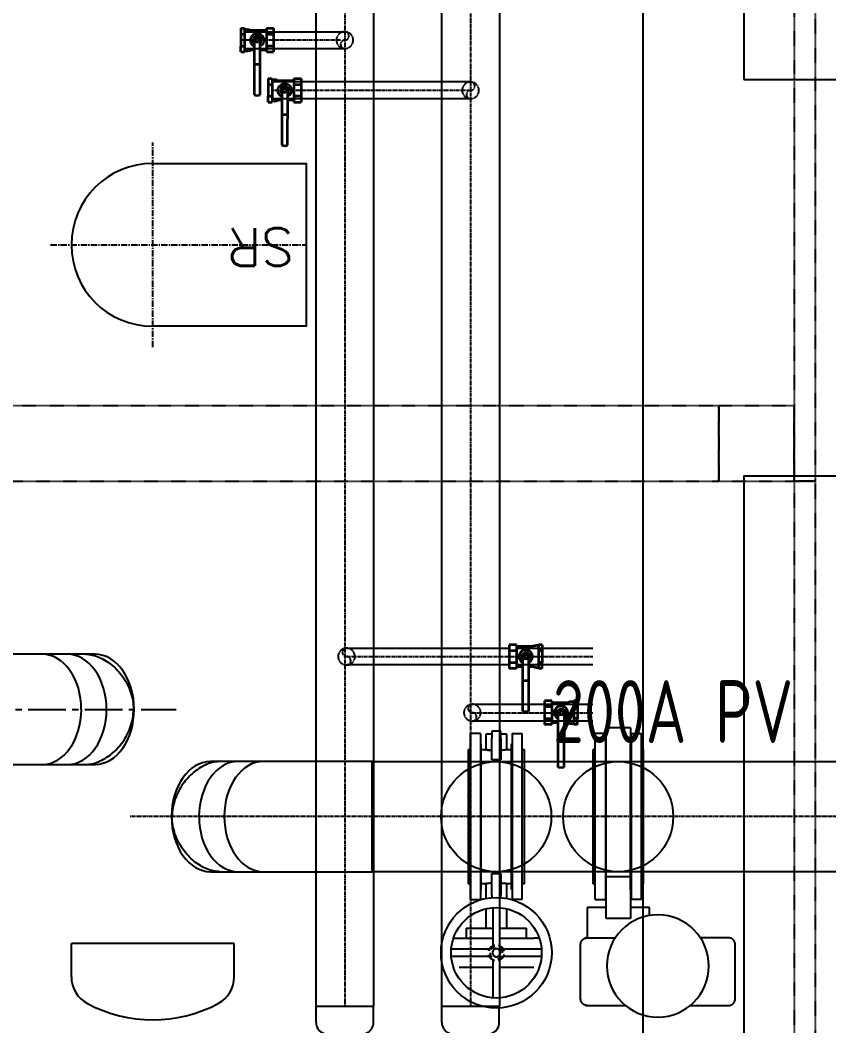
# Model space of a CAD drawing. Extents: x -76427 to 292734, y -42117 to 131250.
# Drawn here: x 10061 to 11669, y 2201 to 4201 of the extents above; entities that cross this region are included whole.
import ezdxf

# ---------------------------------------------------------------- set-up
doc = ezdxf.new("R2010")
doc.units = 0
doc.header["$LTSCALE"] = 10
for name, pattern in [('XFM7P10PV$0$CENTER', [2, 1.25, -0.25, 0.25, -0.25]), ('XFM7P10PV$0$CENTER2', [1.125, 0.75, -0.125, 0.125, -0.125]), ('XFM7P10PV$0$Dashed', [2, 1, -1]), ('XFM7P10PV-200K$0$CENTER2', [1.125, 0.75, -0.125, 0.125, -0.125])]:
    doc.linetypes.add(name, pattern=pattern)
for name, color, linetype in [('XFM7P10PV$0$SUPPORT', 252, 'XFM7P10PV$0$Dashed'), ('XFM7P10PV$0$U-PCW-TXT', 252, 'Continuous'), ('XFM7P10PV$0$U-PV-CH-CENTER', 252, 'XFM7P10PV$0$CENTER2'), ('XFM7P10PV$0$U-PV-CHR', 252, 'Continuous'), ('XFM7P10PV$0$U-PV-CHS', 252, 'Continuous'), ('XFM7P10PV$0$U-PV-PIPE-CENTER', 252, 'XFM7P10PV$0$CENTER2'), ('XFM7P10PV$0$U-PV-PIPE-SUS', 252, 'Continuous'), ('XFM7P10PV-200K$0$U-PV-PIPE-CENTER', 1, 'XFM7P10PV-200K$0$CENTER2'), ('XFM7P10PV-200K$0$U-PV-PIPE-SUS', 200, 'Continuous'), ('XFM7Q10PV-200K$0$PV-EQ(200K)', 22, 'Continuous')]:
    doc.layers.add(name, color=color, linetype=linetype)
doc.styles.add('XFM7P10PV$0$aa-txt', font='isocp.shx', dxfattribs={"bigfont": 'chineset'})
doc.styles.add('XFM7P10PV$0$STANDARD', font='SIMPLEX', dxfattribs={"bigfont": 'BIGFONT'})

# ---------------------------------------------------------------- blocks, each defined once
blk = doc.blocks.new('XFM7Q10PV-200K')
at = {"layer": 'XFM7Q10PV-200K$0$PV-EQ(200K)', "color": 7}
blk.add_lwpolyline([(11300, 6709.4), (14950, 6709.4), (14950, 667.6), (11300, 667.6)], close=True, dxfattribs=at)
at = {"layer": 'XFM7Q10PV-200K$0$PV-EQ(200K)'}
for points in [[(11500, 4082.4), (14750, 4082.4), (14750, 6332.4), (11500, 6332.4)], [(11500, 1043.9), (14750, 1043.9), (14750, 3293.9), (11500, 3293.9)]]:
    blk.add_lwpolyline(points, close=True, dxfattribs=at)
blk = doc.blocks.new('XFM7P10PV-200K$0$法蘭 - JIS 10K - 標準-V28-CHECK - FB2')
for p, q in [((21.6, 165), (1.6, 165)), ((1.6, -165), (1.6, 165)), ((21.6, 165), (21.6, -165)), ((1.6, 145), (0, 145)), ((0, 145), (0, -145)), ((25.6, 133.7), (21.6, 133.7)), ((25.6, 133.7), (25.6, -133.7)), ((21.6, -133.7), (25.6, -133.7)), ((0, -145), (1.6, -145)), ((1.6, -165), (21.6, -165))]:
    blk.add_line(p, q)
blk = doc.blocks.new('XFM7P10PV-200K')
at = {"layer": 'XFM7P10PV-200K$0$U-PV-PIPE-CENTER'}
blk.add_line((13035, 2616.9), (10278.8, 2616.9), dxfattribs=at)
at = {"layer": 'XFM7P10PV-200K$0$U-PV-PIPE-SUS'}
for p, q in [((11274.5, 2793.4, 0), (11226.2, 2793.4, 0)), ((11226.2, 2497.7, 0), (11226.2, 2793.4, 0)), ((11274.5, 2793.4, 0), (11274.5, 2497.7, 0)), ((11063.5, 2726.4), (12815.6, 2726.4, 0)), ((12815.6, 2507.3, 0), (11063.5, 2507.3)), ((11226.2, 2414.5, 0), (11226.2, 2497.7, 0)), ((11226.2, 2497.7, 0), (11274.5, 2497.7, 0)), ((11274.5, 2497.7, 0), (11274.5, 2414.5, 0)), ((11226.2, 2436.1, 0), (11188.1, 2436.1, 0)), ((11188.1, 2436.1, 0), (11188.1, 2375.9, 0)), ((11312.6, 2436.1, 0), (11274.5, 2436.1, 0)), ((11312.6, 2419.2, 0), (11312.6, 2436.1, 0)), ((11274.5, 2414.5, 0), (11226.2, 2414.5, 0)), ((11175.4, 2254.2, 0), (11175.4, 2363.2, 0)), ((11188.1, 2375.9, 0), (11245.1, 2375.9, 0)), ((11469.7, 2375.9, 0), (11412.8, 2375.9, 0)), ((11482.4, 2254.2, 0), (11482.4, 2363.2, 0)), ((11188.1, 2241.5, 0), (11265.8, 2241.5, 0)), ((11392.1, 2241.5, 0), (11469.7, 2241.5, 0))]:
    blk.add_line(p, q, dxfattribs=at)
at = {"layer": 'XFM7P10PV-200K$0$U-PV-PIPE-SUS', "color": 8}
blk.add_circle((11250, 2616.9, 0), 109.5, dxfattribs=at)
at = {"layer": 'XFM7P10PV-200K$0$U-PV-PIPE-SUS'}
for start, end in [(0, 180), (180, 0)]:
    blk.add_arc((11328.9, 2319.9, 0), 101.5, start, end, dxfattribs=at)
for points, knots in [([(11175.4, 2363.2, 0), (11175.4, 2364.3, 0), (11175.6, 2365.9, 0), (11176.4, 2368.1, 0), (11177.1, 2369.5, 0), (11177.9, 2370.7, 0), (11178.6, 2371.6, 0), (11179.3, 2372.4, 0), (11180.4, 2373.3, 0), (11181.5, 2374.1, 0), (11182.5, 2374.6, 0), (11183.5, 2375, 0), (11185.4, 2375.7, 0), (11187, 2375.9, 0), (11188.1, 2375.9, 0)], [0, 0, 0, 0, 0.166667, 0.25, 0.333333, 0.416667, 0.458333, 0.5, 0.583333, 0.666667, 0.708333, 0.75, 0.833333, 1, 1, 1, 1]), ([(11482.4, 2363.2, 0), (11482.4, 2364.3, 0), (11482.2, 2365.9, 0), (11481.5, 2368.1, 0), (11480.8, 2369.5, 0), (11480, 2370.7, 0), (11479.3, 2371.6, 0), (11478.5, 2372.4, 0), (11477.5, 2373.3, 0), (11476.3, 2374.1, 0), (11475.4, 2374.6, 0), (11474.3, 2375, 0), (11472.5, 2375.7, 0), (11470.9, 2375.9, 0), (11469.7, 2375.9, 0)], [0, 0, 0, 0, 0.166667, 0.25, 0.333333, 0.416667, 0.458333, 0.5, 0.583333, 0.666667, 0.708333, 0.75, 0.833333, 1, 1, 1, 1]), ([(11188.1, 2241.5, 0), (11187, 2241.5, 0), (11185.4, 2241.7, 0), (11183.3, 2242.4, 0), (11182, 2243, 0), (11181.1, 2243.6, 0), (11180.2, 2244.3, 0), (11179.3, 2245, 0), (11178.6, 2245.8, 0), (11177.9, 2246.7, 0), (11177.1, 2247.8, 0), (11176.4, 2249.3, 0), (11175.6, 2251.4, 0), (11175.4, 2253.1, 0), (11175.4, 2254.2, 0)], [0, 0, 0, 0, 0.166667, 0.25, 0.333333, 0.375, 0.416667, 0.5, 0.541667, 0.583333, 0.666667, 0.75, 0.833333, 1, 1, 1, 1]), ([(11469.7, 2241.5, 0), (11470.9, 2241.5, 0), (11472.5, 2241.7, 0), (11474.6, 2242.4, 0), (11475.9, 2243, 0), (11476.8, 2243.6, 0), (11477.7, 2244.3, 0), (11478.5, 2245, 0), (11479.3, 2245.8, 0), (11480, 2246.7, 0), (11480.8, 2247.8, 0), (11481.5, 2249.3, 0), (11482.2, 2251.4, 0), (11482.4, 2253.1, 0), (11482.4, 2254.2, 0)], [0, 0, 0, 0, 0.166667, 0.25, 0.333333, 0.375, 0.416667, 0.5, 0.541667, 0.583333, 0.666667, 0.75, 0.833333, 1, 1, 1, 1])]:
    blk.add_open_spline(points, degree=3, knots=knots, dxfattribs=at)
for points in [[(11188.1, 2375.9, 0), (11187, 2375.9, 0), (11185.9, 2375.7, 0), (11184.8, 2375.4, 0)], [(11473, 2375.4, 0), (11471.9, 2375.7, 0), (11470.8, 2375.9, 0), (11469.7, 2375.9, 0)], [(11184.8, 2241.9, 0), (11185.9, 2241.6, 0), (11187, 2241.5, 0), (11188.1, 2241.5, 0)], [(11469.7, 2241.5, 0), (11470.8, 2241.5, 0), (11471.9, 2241.6, 0), (11473, 2241.9, 0)]]:
    blk.add_open_spline(points, degree=3, dxfattribs=at)
at = {"layer": 'XFM7P10PV-200K$0$U-PV-PIPE-SUS', "rotation": 180}
blk.add_blockref('XFM7P10PV-200K$0$法蘭 - JIS 10K - 標準-V28-CHECK - FB2', (11226.2, 2616.9, 0), dxfattribs=at)
at = {"layer": 'XFM7P10PV-200K$0$U-PV-PIPE-SUS', "xscale": -1, "rotation": 180}
blk.add_blockref('XFM7P10PV-200K$0$法蘭 - JIS 10K - 標準-V28-CHECK - FB2', (11274.5, 2616.9, 0), dxfattribs=at)
blk = doc.blocks.new('XFM7P10PV$0$LB2-PV-RD')
at = {"layer": 'XFM7P10PV$0$U-PV-PIPE-CENTER'}
blk.add_line((200.86, -46.59), (58.95, -46.59, 0), dxfattribs=at)
at = {"layer": 'XFM7P10PV$0$U-PV-PIPE-SUS'}
for p, q in [((76.91, -35.64, 0), (75.03, -35.64, 0)), ((80.5, -35.64, 0), (76.91, -35.64, 0)), ((85.52, -35.63, 0), (80.5, -35.63, 0)), ((107.2, -35.63, 0), (85.52, -35.63, 0)), ((75.03, -57.54, 0), (76.91, -57.54, 0)), ((76.91, -57.54, 0), (80.5, -57.54, 0)), ((80.5, -57.54, 0), (85.52, -57.54, 0)), ((85.52, -57.54, 0), (107.2, -57.54, 0))]:
    blk.add_line(p, q, dxfattribs=at)
for centre, major_axis, start_param, end_param in [((75.03, -46.59, 0), (0, 10.95), 0, 1.570796), ((80.5, -46.59, 0), (0, 10.96), 0, 1.570796), ((85.52, -46.59, 0), (0, 10.96), 0, 1.570796), ((75.03, -46.59, 0), (0, 10.95), 1.570796, 3.141593), ((80.5, -46.59, 0), (0, 10.95), 1.570796, 3.141593), ((85.52, -46.59, 0), (0, 10.95), 1.570796, 3.141593)]:
    blk.add_ellipse(centre, major_axis=major_axis, ratio=0.707107, start_param=start_param, end_param=end_param, dxfattribs=at)
blk.add_open_spline([(76.91, -35.64, 0), (76.5, -35.64, 0), (75.65, -35.73, 0), (74.33, -36.14, 0), (73.01, -36.81, 0), (71.74, -37.71, 0), (70.55, -38.82, 0), (69.5, -40.11, 0), (68.61, -41.57, 0), (67.93, -43.16, 0), (67.51, -44.85, 0), (67.41, -46, 0), (67.41, -46.59, 0)], degree=3, dxfattribs=at)
blk.add_open_spline([(76.91, -57.54, 0), (76.5, -57.54, 0), (75.65, -57.44, 0), (74.33, -57.03, 0), (73.01, -56.37, 0), (71.74, -55.46, 0), (70.55, -54.36, 0), (69.67, -53.28, 0), (69.05, -52.33, 0), (68.5, -51.34, 0), (67.93, -50.02, 0), (67.51, -48.33, 0), (67.41, -47.17, 0), (67.41, -46.59, 0)], degree=3, knots=[0, 0, 0, 0, 0.1, 0.2, 0.3, 0.4, 0.5, 0.6, 0.65, 0.7, 0.8, 0.9, 1, 1, 1, 1], dxfattribs=at)
blk = doc.blocks.new('XFM7P10PV$0$法蘭 - JIS 10K - 標準-V28-CHECK - FB2')
for p, q in [((21.6, 165), (1.6, 165)), ((1.6, -165), (1.6, 165)), ((21.6, 165), (21.6, -165)), ((1.6, 145), (0, 145)), ((0, 145), (0, -145)), ((25.6, 133.7), (21.6, 133.7)), ((25.6, 133.7), (25.6, -133.7)), ((21.6, -133.7), (25.6, -133.7)), ((0, -145), (1.6, -145)), ((1.6, -165), (21.6, -165))]:
    blk.add_line(p, q)
blk = doc.blocks.new('XFM7P10PV$0$A$C34b3aeec')
at = {"layer": 'XFM7P10PV$0$U-PV-PIPE-CENTER'}
blk.add_line((219.4, 0), (-2536.8, 0), dxfattribs=at)
at = {"layer": 'XFM7P10PV$0$U-PV-PIPE-SUS'}
for p, q in [((-1828.7, 164), (-1828.7, 133)), ((-1816.7, 164), (-1828.7, 164)), ((-1798.7, 170), (-1816.7, 170)), ((-1816.7, 170), (-1816.7, 156)), ((-1798.7, 156), (-1798.7, 170)), ((-1786.7, 164), (-1798.7, 164)), ((-1786.7, 133), (-1786.7, 164)), ((-1541.1, 176.5, 0), (-1589.4, 176.5, 0)), ((-1589.4, -119.2, 0), (-1589.4, 176.5, 0)), ((-1541.1, 176.5, 0), (-1541.1, -119.2, 0)), ((-1816.7, 113.1), (-1816.7, 156)), ((-1798.7, 156), (-1798.7, 113.1)), ((-1828.7, 133), (-1837.7, 133)), ((-1837.7, -133), (-1837.7, 133)), ((-1777.7, 133), (-1786.7, 133)), ((-1777.7, 133), (-1777.7, -133)), ((-2357.2, 109.5), (-2376, 109.5)), ((-2321.3, 109.5), (-2357.2, 109.5)), ((-2271.1, 109.5), (-2321.3, 109.5)), ((-2054.3, 109.5), (-2271.1, 109.5)), ((-2054.3, -109.6), (-2054.3, 109.5)), ((-2054.3, 109.5), (0, 109.5, 0)), ((-1798.7, 113.1), (-1816.7, 113.1)), ((-2376, -109.5), (-2357.2, -109.5)), ((-2357.2, -109.5), (-2321.3, -109.5)), ((-2321.3, -109.6), (-2271.1, -109.6)), ((-2271.1, -109.6), (-2054.3, -109.6)), ((0, -109.6, 0), (-2054.3, -109.6)), ((-1816.7, -113.1), (-1798.7, -113.1)), ((-1816.7, -156), (-1816.7, -113.1)), ((-1798.7, -113.1), (-1798.7, -156)), ((-1589.4, -202.4, 0), (-1589.4, -119.2, 0)), ((-1589.4, -119.2, 0), (-1541.1, -119.2, 0)), ((-1541.1, -119.2, 0), (-1541.1, -202.4, 0)), ((-1837.7, -133), (-1828.7, -133)), ((-1828.7, -133), (-1828.7, -162.8)), ((-1786.7, -133), (-1777.7, -133)), ((-1786.7, -162.8), (-1786.7, -133)), ((-1816.7, -156), (-1816.7, -161.1)), ((-1798.7, -161.1), (-1798.7, -156)), ((-1828.7, -183.2), (-1828.7, -222)), ((-1814.7, -181), (-1814.7, -256.6)), ((-1800.7, -256.6), (-1800.7, -181)), ((-1786.7, -222), (-1786.7, -183.2)), ((-1589.4, -180.8, 0), (-1627.5, -180.8, 0)), ((-1627.5, -180.8, 0), (-1627.5, -241, 0)), ((-1503, -180.8, 0), (-1541.1, -180.8, 0)), ((-1503, -197.6, 0), (-1503, -180.8, 0)), ((-1541.1, -202.4, 0), (-1589.4, -202.4, 0)), ((-1867.5, -222), (-1867.5, -241.5)), ((-1867.5, -222), (-1814.7, -222)), ((-1800.7, -222), (-1747.8, -222)), ((-1747.8, -241.5), (-1747.8, -222)), ((-1892.8, -241.5), (-1814.6, -241.5)), ((-1800.7, -241.5), (-1733.4, -241.5)), ((-1722.6, -241.5), (-1733.4, -241.5)), ((-1640.2, -362.7, 0), (-1640.2, -253.7, 0)), ((-1627.5, -241, 0), (-1570.5, -241, 0)), ((-1345.9, -241, 0), (-1402.8, -241, 0)), ((-1333.2, -362.7, 0), (-1333.2, -253.7, 0)), ((-1821.8, -263.7), (-1897.4, -263.7)), ((-1897.4, -277.7), (-1821.8, -277.7)), ((-1815.5, -270), (-1815.6, -270.4)), ((-1815.6, -270.4), (-1815.6, -270.7)), ((-1815.6, -270.7), (-1815.6, -271)), ((-1815.6, -271), (-1815.5, -271.3)), ((-1815.4, -269.4), (-1815.5, -269.7)), ((-1815.5, -269.7), (-1815.5, -270)), ((-1815.5, -271.3), (-1815.5, -271.6)), ((-1815.5, -271.6), (-1815.5, -271.9)), ((-1815.5, -271.9), (-1815.4, -272.2)), ((-1815.3, -268.8), (-1815.4, -269.1)), ((-1815.4, -269.1), (-1815.4, -269.4)), ((-1815.4, -272.2), (-1815.4, -272.5)), ((-1815.4, -272.5), (-1815.3, -272.8)), ((-1815.2, -268.5), (-1815.3, -268.8)), ((-1815.3, -272.8), (-1815.2, -273.1)), ((-1815.1, -268.2), (-1815.2, -268.5)), ((-1815.2, -273.1), (-1815.1, -273.4)), ((-1815, -267.9), (-1815.1, -268.2)), ((-1815.1, -273.4), (-1815, -273.7)), ((-1814.9, -267.6), (-1815, -267.9)), ((-1815, -273.7), (-1814.8, -274)), ((-1814.8, -267.3), (-1814.9, -267.6)), ((-1814.6, -267), (-1814.8, -267.3)), ((-1814.8, -274), (-1814.7, -274.3)), ((-1814.7, -274.3), (-1814.6, -274.6)), ((-1814.5, -266.8), (-1814.6, -267)), ((-1814.6, -274.6), (-1814.4, -274.9)), ((-1814.3, -266.5), (-1814.5, -266.8)), ((-1814.4, -274.9), (-1814.2, -275.1)), ((-1814.1, -266.2), (-1814.3, -266.5)), ((-1814.2, -275.1), (-1814.1, -275.4)), ((-1814, -266), (-1814.1, -266.2)), ((-1814.1, -275.4), (-1813.9, -275.6)), ((-1813.8, -265.7), (-1814, -266)), ((-1813.9, -275.6), (-1813.7, -275.9)), ((-1813.5, -265.5), (-1813.8, -265.7)), ((-1813.7, -275.9), (-1813.5, -276.1)), ((-1813.3, -265.3), (-1813.5, -265.5)), ((-1813.5, -276.1), (-1813.2, -276.3)), ((-1813.1, -265), (-1813.3, -265.3)), ((-1813.2, -276.3), (-1813, -276.6)), ((-1812.9, -264.8), (-1813.1, -265)), ((-1813, -276.6), (-1812.8, -276.8)), ((-1812.6, -264.6), (-1812.9, -264.8)), ((-1812.8, -276.8), (-1812.5, -277)), ((-1812.4, -264.4), (-1812.6, -264.6)), ((-1812.5, -277), (-1812.3, -277.2)), ((-1812.1, -264.3), (-1812.4, -264.4)), ((-1812.3, -277.2), (-1812, -277.3)), ((-1811.9, -264.1), (-1812.1, -264.3)), ((-1812, -277.3), (-1811.7, -277.5)), ((-1811.6, -263.9), (-1811.9, -264.1)), ((-1811.7, -277.5), (-1811.5, -277.7)), ((-1811.3, -263.8), (-1811.6, -263.9)), ((-1811.5, -277.7), (-1811.2, -277.8)), ((-1811, -263.6), (-1811.3, -263.8)), ((-1811.2, -277.8), (-1810.9, -277.9)), ((-1810.8, -263.5), (-1811, -263.6)), ((-1810.9, -277.9), (-1810.6, -278.1)), ((-1810.5, -263.4), (-1810.8, -263.5)), ((-1810.6, -278.1), (-1810.3, -278.2)), ((-1810.2, -263.3), (-1810.5, -263.4)), ((-1810.3, -278.2), (-1810, -278.3)), ((-1809.9, -263.2), (-1810.2, -263.3)), ((-1810, -278.3), (-1809.7, -278.4)), ((-1809.6, -263.1), (-1809.9, -263.2)), ((-1809.7, -278.4), (-1809.4, -278.4)), ((-1809.3, -263), (-1809.6, -263.1)), ((-1809.4, -278.4), (-1809.1, -278.5)), ((-1808.9, -263), (-1809.3, -263)), ((-1809.1, -278.5), (-1808.8, -278.5)), ((-1808.6, -262.9), (-1808.9, -263)), ((-1808.8, -278.5), (-1808.5, -278.6)), ((-1808.3, -262.9), (-1808.6, -262.9)), ((-1808.5, -278.6), (-1808.2, -278.6)), ((-1808, -262.9), (-1808.3, -262.9)), ((-1808.2, -278.6), (-1807.9, -278.6)), ((-1807.7, -262.9), (-1808, -262.9)), ((-1807.9, -278.6), (-1807.7, -278.6)), ((-1807.5, -262.9), (-1807.7, -262.9)), ((-1807.7, -278.6), (-1807.4, -278.6)), ((-1807.2, -262.9), (-1807.5, -262.9)), ((-1807.4, -278.6), (-1807.1, -278.6)), ((-1806.9, -262.9), (-1807.2, -262.9)), ((-1807.1, -278.6), (-1806.7, -278.6)), ((-1806.6, -263), (-1806.9, -262.9)), ((-1806.7, -278.6), (-1806.4, -278.5)), ((-1806.3, -263), (-1806.6, -263)), ((-1806.4, -278.5), (-1806.1, -278.5)), ((-1806, -263.1), (-1806.3, -263)), ((-1806.1, -278.5), (-1805.8, -278.4)), ((-1805.6, -263.1), (-1806, -263.1)), ((-1805.8, -278.4), (-1805.5, -278.3)), ((-1805.3, -263.2), (-1805.6, -263.1)), ((-1805.5, -278.3), (-1805.2, -278.2)), ((-1805, -263.3), (-1805.3, -263.2)), ((-1805.2, -278.2), (-1804.9, -278.1)), ((-1804.8, -263.4), (-1805, -263.3)), ((-1804.9, -278.1), (-1804.6, -278)), ((-1804.5, -263.6), (-1804.8, -263.4)), ((-1804.6, -278), (-1804.3, -277.9)), ((-1804.2, -263.7), (-1804.5, -263.6)), ((-1804.3, -277.9), (-1804, -277.7)), ((-1803.9, -263.8), (-1804.2, -263.7)), ((-1804, -277.7), (-1803.8, -277.6)), ((-1803.6, -264), (-1803.9, -263.8)), ((-1803.8, -277.6), (-1803.5, -277.4)), ((-1803.4, -264.2), (-1803.6, -264)), ((-1803.5, -277.4), (-1803.2, -277.2)), ((-1803.1, -264.3), (-1803.4, -264.2)), ((-1803.2, -277.2), (-1803, -277.1)), ((-1802.8, -264.5), (-1803.1, -264.3)), ((-1803, -277.1), (-1802.7, -276.9)), ((-1802.6, -264.7), (-1802.8, -264.5)), ((-1802.7, -276.9), (-1802.5, -276.7)), ((-1802.4, -264.9), (-1802.6, -264.7)), ((-1802.5, -276.7), (-1802.3, -276.5)), ((-1802.1, -265.2), (-1802.4, -264.9)), ((-1802.3, -276.5), (-1802, -276.2)), ((-1801.9, -265.4), (-1802.1, -265.2)), ((-1802, -276.2), (-1801.8, -276)), ((-1801.7, -265.6), (-1801.9, -265.4)), ((-1801.8, -276), (-1801.6, -275.8)), ((-1801.5, -265.9), (-1801.7, -265.6)), ((-1801.6, -275.8), (-1801.4, -275.5)), ((-1801.3, -266.1), (-1801.5, -265.9)), ((-1801.4, -275.5), (-1801.2, -275.3)), ((-1801.1, -266.4), (-1801.3, -266.1)), ((-1801.2, -275.3), (-1801.1, -275)), ((-1801, -266.6), (-1801.1, -266.4)), ((-1801.1, -275), (-1800.9, -274.7)), ((-1800.8, -266.9), (-1801, -266.6)), ((-1800.9, -274.7), (-1800.7, -274.5)), ((-1800.7, -267.2), (-1800.8, -266.9)), ((-1800.5, -267.5), (-1800.7, -267.2)), ((-1800.7, -274.5), (-1800.6, -274.2)), ((-1800.6, -274.2), (-1800.5, -273.9)), ((-1800.4, -267.8), (-1800.5, -267.5)), ((-1800.5, -273.9), (-1800.3, -273.6)), ((-1800.3, -268.1), (-1800.4, -267.8)), ((-1800.2, -268.4), (-1800.3, -268.1)), ((-1800.3, -273.6), (-1800.2, -273.3)), ((-1800.1, -268.7), (-1800.2, -268.4)), ((-1800.2, -273.3), (-1800.1, -273)), ((-1800, -269), (-1800.1, -268.7)), ((-1800.1, -272.7), (-1800, -272.4)), ((-1800.1, -273), (-1800.1, -272.7)), ((-1800, -269.3), (-1800, -269)), ((-1799.9, -269.6), (-1800, -269.3)), ((-1800, -272.4), (-1799.9, -272.1)), ((-1799.9, -269.9), (-1799.9, -269.6)), ((-1799.8, -270.2), (-1799.9, -269.9)), ((-1799.9, -271.8), (-1799.8, -271.5)), ((-1799.9, -272.1), (-1799.9, -271.8)), ((-1799.8, -270.5), (-1799.8, -270.2)), ((-1799.8, -270.8), (-1799.8, -270.5)), ((-1799.8, -271.1), (-1799.8, -270.8)), ((-1799.8, -271.5), (-1799.8, -271.1)), ((-1718, -263.7), (-1793.6, -263.7)), ((-1793.6, -277.7), (-1718, -277.7)), ((-1814.7, -284.9), (-1814.7, -360.5)), ((-1800.7, -360.5), (-1800.7, -284.9)), ((-1814.6, -300), (-1881.9, -300)), ((-1733.4, -300), (-1800.7, -300)), ((-1627.5, -375.4, 0), (-1549.8, -375.4, 0)), ((-1423.5, -375.4, 0), (-1345.9, -375.4, 0))]:
    blk.add_line(p, q, dxfattribs=at)
at = {"layer": 'XFM7P10PV$0$U-PV-PIPE-SUS', "color": 8}
for centre in [(-1808, 0, 0), (-1565.6, 0, 0)]:
    blk.add_circle(centre, 109.5, dxfattribs=at)
at = {"layer": 'XFM7P10PV$0$U-PV-PIPE-SUS'}
for radius in [110, 90, 90]:
    blk.add_circle((-1807.7, -270.7), radius, dxfattribs=at)
for centre, radius, start, end in [((-1486.7, -297, 0), 101.5, 0, 180), ((-1807.7, -270.7), 15.8, 104.7125, 165.2875), ((-1807.7, -270.7), 12.5, 105, 150), ((-1807.7, -270.7), 15.7, 14.7125, 75.2875), ((-1807.7, -270.7), 15.8, 194.7125, 255.2875), ((-1807.7, -270.7), 12.5, 180, 225), ((-1807.7, -270.7), 7.88, 90, 270), ((-1807.7, -270.7), 7.88, 270, 90), ((-1807.7, -270.7), 12.5, 285, 330), ((-1807.7, -270.7), 15.7, 284.7125, 345.2875), ((-1807.7, -270.7), 12.5, 0, 45), ((-1486.7, -297, 0), 101.5, 180, 0)]:
    blk.add_arc(centre, radius, start, end, dxfattribs=at)
for centre, major_axis, start_param, end_param in [((-2376, 0), (0, 109.5), 0, 1.570796), ((-2321.3, 0), (0, 109.6), 0, 1.570796), ((-2271.1, 0), (0, 109.6), 0, 1.570796), ((-2376, 0), (0, 109.5), 1.570796, 3.141593), ((-2321.3, 0), (0, 109.5), 1.570796, 3.141593), ((-2271.1, 0), (0, 109.5), 1.570796, 3.141593)]:
    blk.add_ellipse(centre, major_axis=major_axis, ratio=0.707107, start_param=start_param, end_param=end_param, dxfattribs=at)
for points, knots in [([(-1816.7, 131.6), (-1818.1, 131.7), (-1820.8, 132), (-1824.8, 132.4), (-1827.9, 132.9), (-1828.7, 133), (-1828.7, 133)], [0, 0, 0, 0, 0.2, 0.4, 0.7, 1, 1, 1, 1]), ([(-1828.7, 133), (-1828.7, 133), (-1828.3, 132.9), (-1826.5, 132.7), (-1822.7, 132.2), (-1818.9, 131.8), (-1816.7, 131.6)], [0, 0, 0, 0, 0.2, 0.4, 0.7, 1, 1, 1, 1]), ([(-1786.7, 133), (-1786.7, 133), (-1787, 132.9), (-1788.9, 132.7), (-1792.6, 132.2), (-1796.5, 131.8), (-1798.7, 131.6)], [0, 0, 0, 0, 0.2, 0.4, 0.7, 1, 1, 1, 1]), ([(-2357.2, -109.5), (-2361.3, -109.5), (-2369.8, -108.6), (-2383, -104.5), (-2396.2, -97.8), (-2408.9, -88.8), (-2420.7, -77.7), (-2429.5, -66.9), (-2435.7, -57.5), (-2441.3, -47.5), (-2446.9, -34.3), (-2451.2, -17.4), (-2452.2, -5.8), (-2452.2, 0)], [0, 0, 0, 0, 0.1, 0.2, 0.3, 0.4, 0.5, 0.6, 0.65, 0.7, 0.8, 0.9, 1, 1, 1, 1]), ([(-1828.7, -133), (-1828.7, -133), (-1828.3, -132.9), (-1826.5, -132.7), (-1822.7, -132.2), (-1818.9, -131.8), (-1816.7, -131.6)], [0, 0, 0, 0, 0.2, 0.4, 0.7, 1, 1, 1, 1]), ([(-1798.7, -131.6), (-1797.2, -131.7), (-1794.6, -132), (-1790.6, -132.4), (-1787.5, -132.9), (-1786.7, -133), (-1786.7, -133)], [0, 0, 0, 0, 0.2, 0.4, 0.7, 1, 1, 1, 1]), ([(-1814.7, -256.6), (-1814.7, -256.6), (-1814.6, -256.6), (-1814.4, -256.5), (-1814.2, -256.4), (-1814, -256.3), (-1813.8, -256.2), (-1813.5, -256.1), (-1813.3, -256), (-1812.9, -255.9), (-1812.4, -255.7), (-1811.9, -255.6), (-1811.7, -255.5)], [0, 0, 0, 0, 0.142857, 0.285714, 0.357143, 0.428571, 0.5, 0.571429, 0.642857, 0.714286, 0.857143, 1, 1, 1, 1]), ([(-1801.8, -256.1), (-1801.7, -256.2), (-1801.6, -256.2), (-1801.4, -256.3), (-1801.2, -256.4), (-1800.9, -256.5), (-1800.7, -256.6), (-1800.7, -256.6), (-1800.7, -256.6)], [0.4285714, 0.4285714, 0.4285714, 0.4285714, 0.5, 0.5714286, 0.6428571, 0.7142857, 0.8571429, 1, 1, 1, 1]), ([(-1640.2, -253.7, 0), (-1640.2, -252.6, 0), (-1640, -250.9, 0), (-1639.2, -248.8, 0), (-1638.5, -247.3, 0), (-1637.7, -246.2, 0), (-1637, -245.3, 0), (-1636.3, -244.5, 0), (-1635.2, -243.6, 0), (-1634.1, -242.8, 0), (-1633.1, -242.3, 0), (-1632.1, -241.8, 0), (-1630.2, -241.2, 0), (-1628.6, -241, 0), (-1627.5, -241, 0)], [0, 0, 0, 0, 0.166667, 0.25, 0.333333, 0.416667, 0.458333, 0.5, 0.583333, 0.666667, 0.708333, 0.75, 0.833333, 1, 1, 1, 1]), ([(-1333.2, -253.7, 0), (-1333.2, -252.6, 0), (-1333.4, -250.9, 0), (-1334.1, -248.8, 0), (-1334.8, -247.3, 0), (-1335.6, -246.2, 0), (-1336.3, -245.3, 0), (-1337.1, -244.5, 0), (-1338.1, -243.6, 0), (-1339.3, -242.8, 0), (-1340.2, -242.3, 0), (-1341.3, -241.8, 0), (-1343.1, -241.2, 0), (-1344.7, -241, 0), (-1345.9, -241, 0)], [0, 0, 0, 0, 0.166667, 0.25, 0.333333, 0.416667, 0.458333, 0.5, 0.583333, 0.666667, 0.708333, 0.75, 0.833333, 1, 1, 1, 1]), ([(-1822.9, -266.7), (-1822.9, -266.5), (-1822.7, -266.1), (-1822.6, -265.6), (-1822.4, -265.2), (-1822.3, -264.9), (-1822.2, -264.6), (-1822.1, -264.4), (-1822, -264.2), (-1821.9, -264), (-1821.8, -263.8), (-1821.8, -263.7), (-1821.8, -263.7)], [0, 0, 0, 0, 0.142857, 0.285714, 0.357143, 0.428571, 0.5, 0.571429, 0.642857, 0.714286, 0.857143, 1, 1, 1, 1]), ([(-1821.8, -277.7), (-1821.8, -277.7), (-1821.8, -277.7), (-1821.9, -277.5), (-1822, -277.3), (-1822.1, -277.1), (-1822.2, -276.9), (-1822.3, -276.6), (-1822.4, -276.3), (-1822.6, -275.9), (-1822.7, -275.4), (-1822.9, -275), (-1822.9, -274.7)], [0, 0, 0, 0, 0.142857, 0.285714, 0.357143, 0.428571, 0.5, 0.571429, 0.642857, 0.714286, 0.857143, 1, 1, 1, 1]), ([(-1793.6, -263.7), (-1793.6, -263.7), (-1793.6, -263.8), (-1793.5, -264), (-1793.4, -264.2), (-1793.3, -264.4), (-1793.2, -264.6), (-1793.1, -264.9), (-1793, -265.2), (-1792.8, -265.6), (-1792.6, -266.1), (-1792.5, -266.5), (-1792.5, -266.7)], [0, 0, 0, 0, 0.142857, 0.285714, 0.357143, 0.428571, 0.5, 0.571429, 0.642857, 0.714286, 0.857143, 1, 1, 1, 1]), ([(-1792.5, -274.7), (-1792.5, -275), (-1792.6, -275.4), (-1792.8, -275.9), (-1793, -276.3), (-1793.1, -276.6), (-1793.2, -276.9), (-1793.3, -277.1), (-1793.4, -277.3), (-1793.5, -277.5), (-1793.6, -277.7), (-1793.6, -277.7), (-1793.6, -277.7)], [0, 0, 0, 0, 0.142857, 0.285714, 0.357143, 0.428571, 0.5, 0.571429, 0.642857, 0.714286, 0.857143, 1, 1, 1, 1]), ([(-1813.5, -285.4), (-1813.6, -285.3), (-1813.8, -285.3), (-1814, -285.2), (-1814.2, -285.1), (-1814.4, -285), (-1814.6, -284.9), (-1814.7, -284.9), (-1814.7, -284.9)], [0.4285714, 0.4285714, 0.4285714, 0.4285714, 0.5, 0.5714286, 0.6428571, 0.7142857, 0.8571429, 1, 1, 1, 1]), ([(-1800.7, -284.9), (-1800.7, -284.9), (-1800.7, -284.9), (-1800.9, -285), (-1801.2, -285.1), (-1801.4, -285.2), (-1801.6, -285.3), (-1801.8, -285.4), (-1802.1, -285.5), (-1802.5, -285.6), (-1803, -285.8), (-1803.5, -285.9), (-1803.7, -286)], [0, 0, 0, 0, 0.142857, 0.285714, 0.357143, 0.428571, 0.5, 0.571429, 0.642857, 0.714286, 0.857143, 1, 1, 1, 1]), ([(-1627.5, -375.4, 0), (-1628.6, -375.4, 0), (-1630.2, -375.2, 0), (-1632.3, -374.5, 0), (-1633.6, -373.9, 0), (-1634.5, -373.3, 0), (-1635.4, -372.6, 0), (-1636.3, -371.9, 0), (-1637, -371.1, 0), (-1637.7, -370.2, 0), (-1638.5, -369.1, 0), (-1639.2, -367.6, 0), (-1640, -365.5, 0), (-1640.2, -363.8, 0), (-1640.2, -362.7, 0)], [0, 0, 0, 0, 0.166667, 0.25, 0.333333, 0.375, 0.416667, 0.5, 0.541667, 0.583333, 0.666667, 0.75, 0.833333, 1, 1, 1, 1]), ([(-1345.9, -375.4, 0), (-1344.7, -375.4, 0), (-1343.1, -375.2, 0), (-1341, -374.5, 0), (-1339.7, -373.9, 0), (-1338.8, -373.3, 0), (-1337.9, -372.6, 0), (-1337.1, -371.9, 0), (-1336.3, -371.1, 0), (-1335.6, -370.2, 0), (-1334.8, -369.1, 0), (-1334.1, -367.6, 0), (-1333.4, -365.5, 0), (-1333.2, -363.8, 0), (-1333.2, -362.7, 0)], [0, 0, 0, 0, 0.166667, 0.25, 0.333333, 0.375, 0.416667, 0.5, 0.541667, 0.583333, 0.666667, 0.75, 0.833333, 1, 1, 1, 1])]:
    blk.add_open_spline(points, degree=3, knots=knots, dxfattribs=at)
for points in [[(-2357.2, 109.5), (-2361.3, 109.5), (-2369.8, 108.6), (-2383, 104.5), (-2396.2, 97.8), (-2408.9, 88.8), (-2420.7, 77.7), (-2431.3, 64.8), (-2440.2, 50.2), (-2446.9, 34.3), (-2451.2, 17.4), (-2452.2, 5.8), (-2452.2, 0)], [(-1828.1, -132.9), (-1828.5, -133), (-1828.7, -133), (-1828.7, -133)], [(-1786.7, -133), (-1786.7, -133), (-1786.9, -133), (-1787.2, -132.9)], [(-1803.7, -255.5), (-1803.5, -255.6), (-1803.2, -255.6), (-1803, -255.7)], [(-1627.5, -241, 0), (-1628.6, -241, 0), (-1629.7, -241.1, 0), (-1630.8, -241.4, 0)], [(-1342.6, -241.4, 0), (-1343.7, -241.1, 0), (-1344.8, -241, 0), (-1345.9, -241, 0)], [(-1811.7, -286), (-1811.9, -285.9), (-1812.1, -285.9), (-1812.3, -285.8)], [(-1630.8, -375, 0), (-1629.7, -375.3, 0), (-1628.6, -375.4, 0), (-1627.5, -375.4, 0)], [(-1345.9, -375.4, 0), (-1344.8, -375.4, 0), (-1343.7, -375.3, 0), (-1342.6, -375, 0)]]:
    blk.add_open_spline(points, degree=3, dxfattribs=at)
at = {"layer": 'XFM7P10PV$0$U-PV-PIPE-SUS', "rotation": 180}
for p in [(-1837.7, 0), (-1589.4, 0, 0)]:
    blk.add_blockref('XFM7P10PV$0$法蘭 - JIS 10K - 標準-V28-CHECK - FB2', p, dxfattribs=at)
at = {"layer": 'XFM7P10PV$0$U-PV-PIPE-SUS', "xscale": -1, "rotation": 180}
for p in [(-1777.7, 0), (-1541.1, 0, 0)]:
    blk.add_blockref('XFM7P10PV$0$法蘭 - JIS 10K - 標準-V28-CHECK - FB2', p, dxfattribs=at)
blk = doc.blocks.new('XFM7P10PV$0$螺紋_閘閥 - 25A-V21-FB2')
at = {"lineweight": 35}
for p, q in [((-5.8, 109.1), (0, 110)), ((0, 110), (5.8, 109.1)), ((0, 109.1), (0, 109.1)), ((-5.9, 48), (5.9, 48)), ((-32.7, 23.5), (-32.7, 11.7)), ((-32.7, 23.5), (-25.2, 23.5)), ((-25.2, -23.5), (-25.2, 23.5)), ((-21.1, 21.8), (-25.2, 21.8)), ((-21.1, 21.8), (-20, 21.3)), ((-18.2, 21.3), (-20, 21.3)), ((-16.6, 21.3), (-18.2, 21.3)), ((-16.6, 21.3), (-13.4, 19.8)), ((18.2, -11.7), (18.2, 23.5)), ((18.2, 23.5), (32.7, 23.5)), ((32.7, -11.7), (32.7, 23.5)), ((-32.7, -11.7), (-32.7, 11.7)), ((-32.7, 11.7), (-25.2, 11.7)), ((-5.9, 19.8), (-13.4, 19.8)), ((18.2, 19.8), (5.9, 19.8)), ((32.7, 11.7), (18.2, 11.7)), ((-32.7, -23.5), (-32.7, -11.7)), ((-32.7, -11.7), (-25.2, -11.7)), ((-16.6, -21.3), (-13.4, -19.8)), ((-13.4, -19.8), (18.2, -19.8)), ((18.2, -23.5), (18.2, -11.7)), ((18.2, -11.7), (32.7, -11.7)), ((32.7, -23.5), (32.7, -11.7)), ((-32.7, -23.5), (-25.2, -23.5)), ((-25.2, -21.8), (-21.1, -21.8)), ((-21.1, -21.8), (-20, -21.3)), ((-20, -21.3), (-18.2, -21.3)), ((-18.2, -21.3), (-16.6, -21.3)), ((18.2, -23.5), (32.7, -23.5))]:
    blk.add_line(p, q, dxfattribs=at)
at = {"lineweight": 35, "flags": 128}
for points in [[(0, -8.7), (-7.3, -4.7), (-7.9, 3.6), (-5.9, 5.1), (-5.8, 109.1)], [(5.8, 109.1), (5.9, 5.5), (7.3, 4.7), (7.9, -3.6), (1.2, -8.6), (0, -8.7)]]:
    blk.add_lwpolyline(points, dxfattribs=at)
at = {"lineweight": 35}
for radius, start, end in [(13.5, 180, 63.957), (13.5, 116.043, 180), (4.28, 360, 180), (4.28, 180, 360)]:
    blk.add_arc((0, 0), radius, start, end, dxfattribs=at)
blk = doc.blocks.new('XFM7P10PV$0$A$C91a22298')
at = {"layer": 'XFM7P10PV$0$U-PV-CH-CENTER'}
for p, q in [((16.7, -69.3), (506.4, -69.3)), ((266.7, -180.8), (506.5, -180.8))]:
    blk.add_line(p, q, dxfattribs=at)
for centre, radius, start, end in [((16.7, -69.3), 16.7, 0, 180), ((16.7, -60.9), 8.35, 90, 270), ((16.7, -69.3), 16.7, 180, 0), ((16.7, -77.6), 8.35, 270, 90), ((266.7, -180.8), 16.7, 0, 180), ((266.7, -172.5), 8.35, 90, 270), ((266.7, -180.8), 16.7, 180, 0), ((266.7, -189.2), 8.35, 270, 90)]:
    blk.add_arc(centre, radius, start, end, dxfattribs=at)
at = {"layer": 'XFM7P10PV$0$U-PV-CHR'}
for p, q in [((16.7, -52.6), (340.1, -52.6)), ((356.1, -52.6), (506.4, -52.6)), ((340.1, -86), (16.7, -86)), ((506.4, -86), (356.1, -86))]:
    blk.add_line(p, q, dxfattribs=at)
at = {"layer": 'XFM7P10PV$0$U-PV-CHS'}
for p, q in [((266.7, -164.1), (506.5, -164.1)), ((506.5, -197.5), (266.7, -197.5))]:
    blk.add_line(p, q, dxfattribs=at)
at = {"layer": 'XFM7P10PV$0$U-PV-CHR', "rotation": 180}
blk.add_blockref('XFM7P10PV$0$螺紋_閘閥 - 25A-V21-FB2', (372.8, -69.3), dxfattribs=at)
at = {"layer": 'XFM7P10PV$0$U-PV-CHS', "rotation": 180}
blk.add_blockref('XFM7P10PV$0$螺紋_閘閥 - 25A-V21-FB2', (443.1, -180.8), dxfattribs=at)
blk = doc.blocks.new('XFM7P10PV$0$Ca-100')
for p, q in [((-5.72, 0), (5.71, 0)), ((5.71, -3.2), (5.71, 0)), ((-5.72, -3.2), (-5.72, 0))]:
    blk.add_line(p, q)
for centre, radius, start, end in [((-3.41, -3.2), 2.3, 180, 241.886), ((3.41, -3.2), 2.3, 298.114, 360), ((0, 3.18), 9.54, 241.886, 298.114)]:
    blk.add_arc(centre, radius, start, end)
blk = doc.blocks.new('XFM7P10PV$0$Ca-300')
for p, q in [((16.19, 0), (-16.19, 0)), ((-16.19, -6.62), (-16.19, 0)), ((16.19, -6.62), (16.19, 0))]:
    blk.add_line(p, q)
for centre, radius, start, end in [((-10.16, -6.62), 6.03, 180, 241.9275), ((10.16, -6.62), 6.03, 298.0725, 360), ((0, 12.43), 27.62, 241.9275, 298.0725)]:
    blk.add_arc(centre, radius, start, end)
blk = doc.blocks.new('XFM7P10PV')
at = {"color": 1, "linetype": 'XFM7P10PV$0$CENTER'}
for p, q in [((10325, 3550.6), (10325, 3957)), ((10121.8, 3753.8), (10629.8, 3753.8))]:
    blk.add_line(p, q, dxfattribs=at)
at = {"layer": 'XFM7P10PV$0$SUPPORT', "color": 2, "ltscale": 0.05, "elevation": 0}
for points in [[(11600.1, 3283.9), (11642.1, 3283.9), (11642.1, 6660.2), (11600.1, 6660.2)], [(11450, 3433.9), (9200, 3433.9), (9200, 3283.9), (11450.1, 3283.9)], [(11450.1, 3283.9), (11600.1, 3283.9), (11600.1, 3433.9), (11450.1, 3433.9)], [(11600.1, 1022.3), (11642.1, 1022.3), (11642.1, 3283.9), (11600.1, 3283.9)]]:
    blk.add_lwpolyline(points, close=True, dxfattribs=at)
at = {"layer": 'XFM7P10PV$0$U-PV-CH-CENTER'}
for p, q in [((10956.6, 7870.4), (10956.6, 2239.7)), ((10706.6, 7800), (10706.6, 2239.7)), ((10698.3, 4160.9), (10499.8, 4160.9)), ((10956.6, 4061), (10562, 4061))]:
    blk.add_line(p, q, dxfattribs=at)
for centre, radius, start, end in [((10706.6, 4160.9), 16.7, 0, 180), ((10706.6, 4160.9), 16.7, 180, 0), ((10706.6, 4152.5), 8.35, 90, 270), ((10706.6, 4169.2), 8.35, 270, 90), ((10956.6, 4061), 16.7, 0, 180), ((10956.6, 4061), 16.7, 180, 0), ((10956.6, 4052.7), 8.35, 90, 270), ((10956.6, 4069.4), 8.35, 270, 90)]:
    blk.add_arc(centre, radius, start, end, dxfattribs=at)
at = {"layer": 'XFM7P10PV$0$U-PV-CHR'}
for p, q in [((10649.5, 2239.7), (10649.5, 7800)), ((10763.8, 7800), (10763.8, 2239.7)), ((10507.3, 4177.6), (10706.6, 4177.6)), ((10507.3, 4144.2), (10706.6, 4144.2))]:
    blk.add_line(p, q, dxfattribs=at)
at = {"layer": 'XFM7P10PV$0$U-PV-CHS'}
for p, q in [((10899.5, 2239.7), (10899.5, 7870.4)), ((11013.8, 7870.4), (11013.8, 2239.7)), ((10956.6, 4077.7), (10562, 4077.7)), ((10957.1, 4044.3), (10562.4, 4044.3))]:
    blk.add_line(p, q, dxfattribs=at)
at = {"layer": 'XFM7P10PV$0$U-PV-PIPE-SUS'}
blk.add_lwpolyline([(10325, 3915.8), (10629.8, 3915.8), (10629.8, 3591.9), (10325, 3591.9)], dxfattribs=at)
blk.add_arc((10325, 3753.8), 161.9, 90, 270, dxfattribs=at)
for name, p in [('XFM7P10PV$0$A$C91a22298', (10693.4, 3004.4)), ('XFM7P10PV$0$A$C34b3aeec', (12815.6, 2616.9))]:
    blk.add_blockref(name, p)
at = {"xscale": 10, "yscale": 10, "zscale": 10}
for p in [(10706.6, 2239.7), (10956.6, 2239.7)]:
    blk.add_blockref('XFM7P10PV$0$Ca-100', p, dxfattribs=at)
at = {"layer": 'XFM7P10PV$0$U-PV-CHR', "xscale": -1, "rotation": 180}
blk.add_blockref('XFM7P10PV$0$螺紋_閘閥 - 25A-V21-FB2', (10532.5, 4160.9), dxfattribs=at)
at = {"layer": 'XFM7P10PV$0$U-PV-CHS', "xscale": -1, "rotation": 180}
blk.add_blockref('XFM7P10PV$0$螺紋_閘閥 - 25A-V21-FB2', (10587.2, 4061), dxfattribs=at)
at = {"layer": 'XFM7P10PV$0$U-PV-PIPE-SUS', "xscale": 10, "yscale": 10, "zscale": 10, "rotation": 180}
blk.add_blockref('XFM7P10PV$0$LB2-PV-RD', (10960.7, 2364.3, 0), dxfattribs=at)
at = {"layer": 'XFM7P10PV$0$U-PV-PIPE-SUS', "xscale": 10, "yscale": 10, "zscale": 10}
blk.add_blockref('XFM7P10PV$0$Ca-300', (10325, 2364.7), dxfattribs=at)
at = {"color": 0, "style": 'XFM7P10PV$0$STANDARD'}
blk.add_text('SR', height=75, rotation=180, dxfattribs=at).set_placement((10604.8, 3787.3))
at = {"layer": 'XFM7P10PV$0$U-PCW-TXT', "style": 'XFM7P10PV$0$aa-txt', "width": 0.8}
blk.add_text('200A PV', height=125, dxfattribs=at).set_placement((11120.5, 2763.3, 0))

msp = doc.modelspace()

# ---------------------------------------------------------------- block references
for name in ['XFM7Q10PV-200K', 'XFM7P10PV', 'XFM7P10PV-200K']:
    msp.add_blockref(name, (0, 0))

doc.saveas('drawing.dxf')
